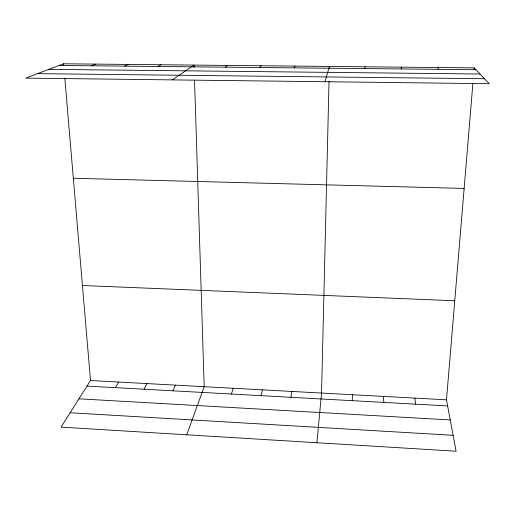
<?xml version="1.0" encoding="UTF-8"?>
<svg xmlns="http://www.w3.org/2000/svg" width="515" height="515" viewBox="0 0 515 515"><rect width="100%" height="100%" fill="white"/><g stroke="black" fill="none" stroke-linecap="round" stroke-linejoin="round"><path stroke-width="0.77" d="M352.254 400.676L352.389 394.728M329.027 81.402L321.547 393.054L316.937 442.733M329.349 68.006L329.388 66.435L325.004 81.724M64.826 78.216L90.511 380.527L61.021 427.128L456.084 451.217L446.486 399.827L472.892 83.527M474.07 69.441L474.199 67.877L63.602 63.783L25.75 78.119L489.25 83.7L474.199 67.877M290.911 397.303L291.851 391.445M261.073 395.662L262.399 389.849M231.473 394.033L233.179 388.265M186.72 434.789L204.191 386.694L194.535 80.179M172.989 390.814L175.435 385.13M144.097 389.224L146.904 383.585M115.431 387.647L118.598 382.053M294.046 67.864L295.082 66.094M259.547 67.517L261.099 65.753M225.37 67.162L227.424 65.418M172.287 79.883L194.058 65.083L194.136 67.465M157.957 66.48L161.002 64.755M124.72 66.139L128.241 64.427M91.786 65.804L95.771 64.105M59.154 65.469L475.957 69.725M48.886 69.358L480.025 73.999M37.556 73.645L484.531 78.737M73.33 178.267L464.137 188.426M82.439 285.503L454.758 300.754M90.511 380.527L446.486 399.827M86.996 386.083L447.625 405.923M78.937 398.822L450.245 419.937M70.117 412.753L453.11 435.304M437.467 67.51L438.638 69.345M401.088 67.15L401.694 68.965M414.858 398.114L415.566 404.159M63.602 63.783L63.738 65.386M383.495 396.408L383.772 402.408M365.064 66.789L365.103 68.592"/></g></svg>
